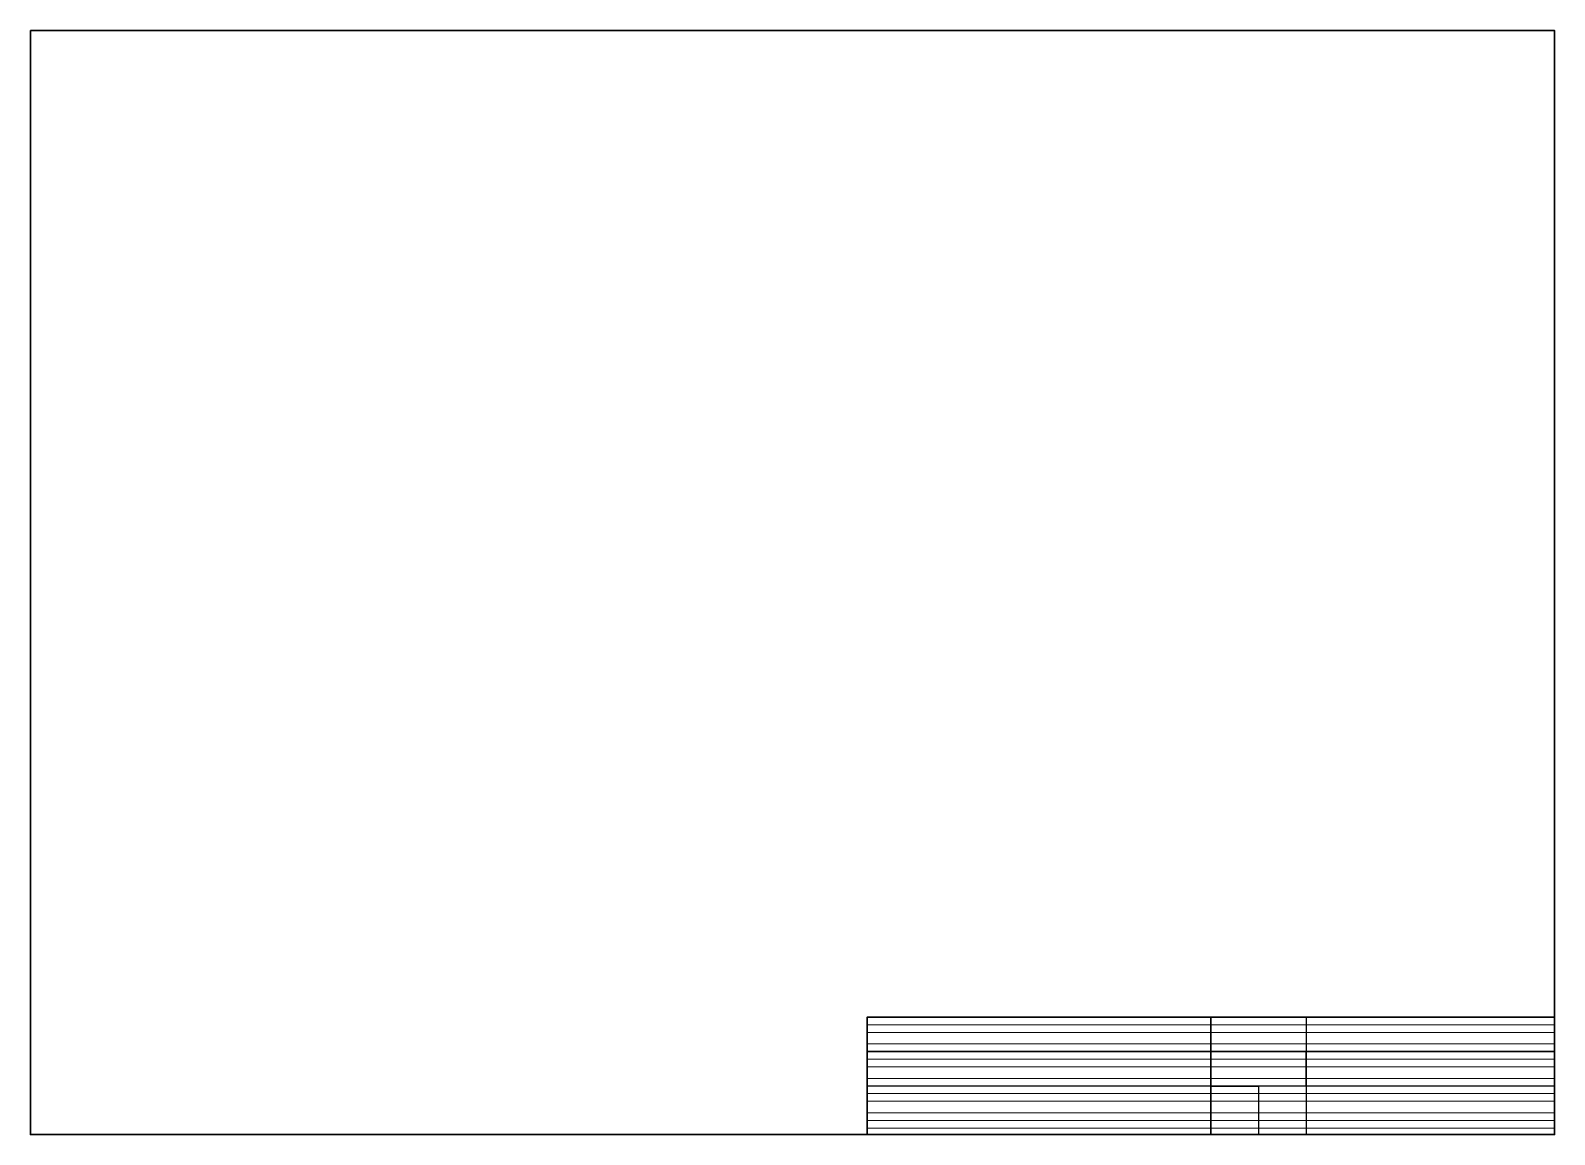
# Paper-space layout '1' of a CAD drawing. Header units: millimetres. Extents: x 18 to 417, y 4 to 293.
import ezdxf

# ---------------------------------------------------------------- set-up
doc = ezdxf.new("R2010")
doc.units = ezdxf.units.MM
doc.layers.get('0').update_dxf_attribs({"true_color": 0x000000})

psp = doc.layouts.new('1')

# ---------------------------------------------------------------- linework, layer by layer
at = {"color": 1}
for p, q in [((17.59, 293.01), (416.6, 293.01)), ((416.6, 293.01), (416.6, 4.06)), ((326.6, 34.76), (326.6, 34.76)), ((416.6, 4.06), (17.59, 4.06))]:
    psp.add_line(p, q, dxfattribs=at)
at = {"color": 18, "true_color": 0x000000}
for p, q in [((236.6, 34.76), (236.6, 32.76)), ((236.6, 32.76), (236.6, 30.76)), ((236.6, 30.76), (236.6, 27.76)), ((236.6, 27.76), (236.6, 25.76)), ((326.6, 16.76), (339.1, 16.76)), ((339.1, 16.76), (339.1, 4.06)), ((236.6, 14.76), (236.6, 12.76)), ((236.6, 12.76), (236.6, 9.76)), ((236.6, 9.76), (236.6, 7.76)), ((236.6, 7.76), (236.6, 5.76)), ((351.6, 4.06), (416.6, 4.06))]:
    psp.add_line(p, q, dxfattribs=at)
at = {"color": 18, "lineweight": 15, "true_color": 0x000000}
for p, q in [((236.6, 32.76), (416.6, 32.76)), ((236.6, 30.76), (416.6, 30.76)), ((236.6, 27.76), (416.6, 27.76)), ((236.6, 25.76), (416.6, 25.76)), ((236.6, 12.76), (416.6, 12.76)), ((236.6, 9.76), (416.6, 9.76)), ((236.6, 7.76), (416.6, 7.76)), ((236.6, 5.76), (416.6, 5.76))]:
    psp.add_line(p, q, dxfattribs=at)
at = {"color": 18, "lineweight": 30, "true_color": 0x000000}
for points in [[(17.59, 293.01), (17.59, 4.06), (416.6, 4.06), (416.6, 293.01), (17.59, 293.01)], [(416.6, 4.06), (236.6, 4.06), (236.6, 34.76), (416.6, 34.76), (416.6, 4.06)]]:
    psp.add_lwpolyline(points, dxfattribs=at)
at = {"color": 18, "true_color": 0x000000}
for points in [[(236.6, 34.76), (326.6, 34.76), (326.6, 4.06), (236.6, 4.06)], [(236.6, 34.76), (416.6, 34.76), (416.6, 25.76), (236.6, 25.76)], [(326.6, 34.76), (326.6, 34.76), (326.6, 4.06), (326.6, 4.06)], [(416.6, 34.76), (416.6, 34.76), (416.6, 4.06), (416.6, 4.06)], [(236.6, 25.76), (416.6, 25.76), (416.6, 16.76), (236.6, 16.76)], [(351.6, 25.76), (416.6, 25.76), (416.6, 16.76), (351.6, 16.76)]]:
    psp.add_lwpolyline(points, close=True, dxfattribs=at)
at = {"color": 1}
psp.add_lwpolyline([(326.6, 34.76), (326.6, 34.76), (326.6, 4.06), (326.6, 4.06)], close=True, dxfattribs=at)
at = {"color": 18, "true_color": 0x000000}
psp.add_lwpolyline([(326.6, 34.76), (326.6, 34.76), (351.6, 34.76), (351.6, 4.06), (326.6, 4.06)], dxfattribs=at)
at = {"color": 18, "lineweight": 15, "true_color": 0x000000}
for points in [[(236.6, 25.76), (236.6, 23.76), (416.6, 23.76)], [(236.6, 23.76), (236.6, 21.76), (416.6, 21.76)], [(236.6, 21.76), (236.6, 18.76), (416.6, 18.76)], [(236.6, 18.76), (236.6, 16.76), (416.6, 16.76)], [(236.6, 16.76), (236.6, 14.76), (416.6, 14.76)]]:
    psp.add_lwpolyline(points, dxfattribs=at)

doc.saveas('drawing.dxf')
